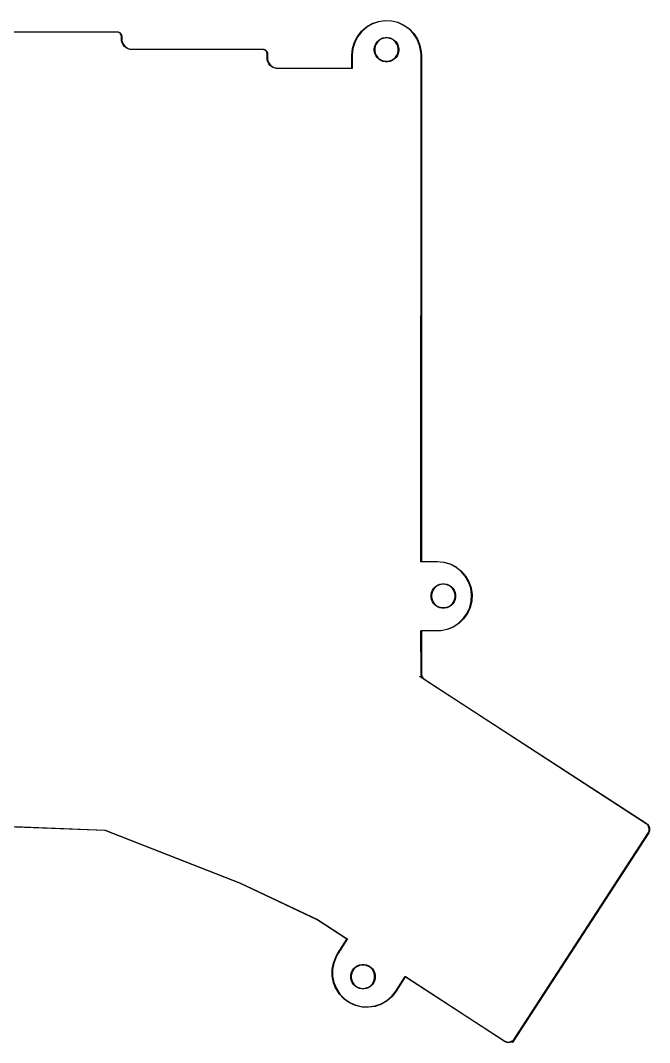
# Model space of a CAD drawing. Extents: x 52 to 216, y -188 to -55.
# Drawn here: x 133.8 to 216.1, y -188.1 to -54.5 of the extents above; entities that cross this region are included whole.
import ezdxf

# ---------------------------------------------------------------- set-up
doc = ezdxf.new("R2010")
doc.units = 0
doc.layers.add('BLACK', color=7, linetype='CONTINUOUS')

msp = doc.modelspace()

# ---------------------------------------------------------------- linework, layer by layer
at = {"layer": 'BLACK', "linetype": 'CONTINUOUS'}
for p, q in [((179.843, -54.911), (180.653, -54.6297)), ((180.668, -54.6777), (179.862, -54.9575)), ((180.653, -54.6297), (180.656, -54.629)), ((180.656, -54.629), (180.657, -54.6288)), ((180.657, -54.6288), (180.658, -54.6285)), ((180.658, -54.6285), (181.507, -54.5055)), ((181.512, -54.5553), (180.668, -54.6777)), ((181.507, -54.5055), (181.509, -54.5052)), ((181.509, -54.5052), (181.51, -54.5053)), ((181.51, -54.5053), (181.512, -54.5052)), ((181.512, -54.5052), (182.368, -54.5449)), ((182.364, -54.5947), (181.512, -54.5553)), ((183.193, -54.7946), (182.364, -54.5947)), ((182.368, -54.5449), (182.371, -54.5451)), ((182.371, -54.5451), (182.372, -54.5454)), ((182.372, -54.5454), (182.373, -54.5456)), ((182.373, -54.5456), (183.207, -54.7465)), ((183.207, -54.7465), (183.207, -54.7465)), ((183.207, -54.7465), (183.207, -54.7465)), ((183.207, -54.7465), (183.209, -54.7472)), ((183.209, -54.7472), (183.21, -54.7477)), ((183.21, -54.7477), (183.211, -54.7481)), ((183.211, -54.7481), (183.992, -55.103)), ((124.649, -55.982), (146.496, -55.982)), ((146.493, -56.032), (124.651, -56.032)), ((146.601, -56.0425), (146.493, -56.032)), ((146.496, -55.982), (146.497, -55.9821)), ((146.497, -55.9821), (146.497, -55.9821)), ((146.497, -55.9821), (146.608, -55.993)), ((146.703, -56.0733), (146.601, -56.0425)), ((146.608, -55.993), (146.608, -55.993)), ((146.608, -55.993), (146.611, -55.9935)), ((146.611, -55.9935), (146.613, -55.994)), ((146.613, -55.994), (146.72, -56.0262)), ((146.797, -56.1234), (146.703, -56.0733)), ((146.72, -56.0262), (146.72, -56.0263)), ((146.72, -56.0263), (146.722, -56.0272)), ((146.722, -56.0272), (146.724, -56.028)), ((146.724, -56.028), (146.822, -56.0804)), ((146.879, -56.1908), (146.797, -56.1234)), ((146.822, -56.0804), (146.823, -56.0806)), ((146.823, -56.0806), (146.825, -56.0819)), ((146.825, -56.0819), (146.827, -56.0831)), ((146.827, -56.0831), (146.913, -56.1536)), ((177.912, -56.5853), (178.442, -55.9108)), ((178.479, -55.9436), (177.953, -56.6143)), ((178.442, -55.9108), (178.443, -55.909)), ((178.443, -55.909), (178.444, -55.9082)), ((178.444, -55.9082), (178.445, -55.9074)), ((178.445, -55.9074), (179.093, -55.3452)), ((179.124, -55.3846), (178.479, -55.9436)), ((179.093, -55.3452), (179.095, -55.3437)), ((179.095, -55.3437), (179.096, -55.3432)), ((179.096, -55.3432), (179.097, -55.3425)), ((179.097, -55.3425), (179.839, -54.913)), ((179.862, -54.9575), (179.124, -55.3846)), ((179.839, -54.913), (179.841, -54.9119)), ((179.841, -54.9119), (179.842, -54.9115)), ((179.842, -54.9115), (179.843, -54.911)), ((183.969, -55.1476), (183.193, -54.7946)), ((184.665, -55.641), (183.969, -55.1476)), ((183.992, -55.103), (183.994, -55.1042)), ((183.994, -55.1042), (183.995, -55.1048)), ((183.995, -55.1048), (183.996, -55.1054)), ((183.996, -55.1054), (184.696, -55.6016)), ((185.255, -56.2572), (184.665, -55.641)), ((184.696, -55.6016), (184.696, -55.6016)), ((184.696, -55.6016), (184.696, -55.6016)), ((184.696, -55.6016), (184.698, -55.6031)), ((184.698, -55.6031), (184.698, -55.604)), ((184.698, -55.604), (184.699, -55.6047)), ((184.699, -55.6047), (185.292, -56.2243)), ((146.947, -56.273), (146.879, -56.1908)), ((146.913, -56.1536), (146.913, -56.1536)), ((146.913, -56.1536), (146.913, -56.1536)), ((146.913, -56.1536), (146.913, -56.1538)), ((146.913, -56.1538), (146.915, -56.1554)), ((146.915, -56.1554), (146.916, -56.157)), ((146.916, -56.157), (146.988, -56.243)), ((146.998, -56.3668), (146.947, -56.273)), ((146.988, -56.243), (146.988, -56.243)), ((146.988, -56.243), (146.988, -56.243)), ((146.988, -56.243), (146.988, -56.2433)), ((146.988, -56.2433), (146.989, -56.2452)), ((146.989, -56.2452), (146.99, -56.247)), ((146.99, -56.247), (147.043, -56.3451)), ((147.03, -56.4686), (146.998, -56.3668)), ((147.041, -56.5759), (147.03, -56.4686)), ((147.041, -56.5786), (147.041, -56.5759)), ((147.041, -56.8957), (147.041, -56.5786)), ((147.041, -56.8961), (147.041, -56.8957)), ((147.041, -56.8964), (147.041, -56.8961)), ((147.041, -56.8972), (147.041, -56.8964)), ((147.041, -56.9058), (147.041, -56.8972)), ((147.041, -56.8972), (147.041, -56.8972)), ((147.041, -56.9069), (147.041, -56.9058)), ((147.041, -56.908), (147.041, -56.9069)), ((147.041, -56.9084), (147.041, -56.908)), ((147.07, -57.1795), (147.041, -56.9084)), ((147.043, -56.3451), (147.043, -56.3451)), ((147.043, -56.3451), (147.043, -56.3451)), ((147.043, -56.3451), (147.044, -56.3455)), ((147.044, -56.3455), (147.044, -56.3476)), ((147.044, -56.3476), (147.045, -56.3496)), ((147.045, -56.3496), (147.078, -56.4562)), ((147.07, -57.1817), (147.07, -57.1795)), ((147.071, -57.184), (147.07, -57.1817)), ((147.071, -57.1843), (147.071, -57.184)), ((147.151, -57.4448), (147.071, -57.1843)), ((147.078, -56.4562), (147.078, -56.4565)), ((147.078, -56.4565), (147.079, -56.4588)), ((147.079, -56.4588), (147.079, -56.461)), ((147.079, -56.461), (147.091, -56.5719)), ((147.091, -56.5719), (147.091, -56.5722)), ((147.091, -56.5722), (147.091, -56.5733)), ((147.091, -56.5733), (147.091, -56.5744)), ((147.091, -56.5744), (147.091, -56.5772)), ((147.091, -56.5772), (147.091, -56.5773)), ((147.091, -56.5773), (147.091, -56.8959)), ((147.091, -56.8959), (147.091, -56.9044)), ((147.091, -56.9044), (147.119, -57.1719)), ((147.119, -57.1719), (147.198, -57.4276)), ((147.152, -57.4468), (147.151, -57.4448)), ((147.153, -57.4489), (147.152, -57.4468)), ((147.153, -57.4492), (147.153, -57.4489)), ((147.283, -57.6891), (147.153, -57.4492)), ((147.198, -57.4276), (147.326, -57.6631)), ((177.273, -58.1792), (177.515, -57.3562)), ((177.562, -57.3725), (177.322, -58.1909)), ((177.515, -57.3562), (177.516, -57.3539)), ((177.516, -57.3518), (177.909, -56.5893)), ((177.516, -57.3528), (177.516, -57.3518)), ((177.516, -57.3539), (177.516, -57.3528)), ((177.953, -56.6143), (177.562, -57.3725)), ((177.909, -56.5893), (177.91, -56.5872)), ((177.91, -56.5872), (177.911, -56.5862)), ((177.911, -56.5862), (177.912, -56.5853)), ((180.296, -57.5608), (180.471, -57.2989)), ((180.525, -57.3433), (180.357, -57.5938)), ((180.471, -57.2989), (180.693, -57.0761)), ((180.738, -57.1302), (180.525, -57.3433)), ((180.693, -57.0761), (180.955, -56.9011)), ((180.988, -56.9628), (180.738, -57.1302)), ((180.955, -56.9011), (181.246, -56.7805)), ((181.267, -56.8475), (180.988, -56.9628)), ((181.246, -56.7805), (181.555, -56.719)), ((181.562, -56.7887), (181.267, -56.8475)), ((181.555, -56.719), (181.871, -56.719)), ((181.864, -56.7887), (181.562, -56.7887)), ((182.159, -56.8475), (181.864, -56.7887)), ((181.871, -56.719), (182.18, -56.7805)), ((182.438, -56.9628), (182.159, -56.8475)), ((182.18, -56.7805), (182.471, -56.9011)), ((182.688, -57.1302), (182.438, -56.9628)), ((182.471, -56.9011), (182.733, -57.0761)), ((182.901, -57.3433), (182.688, -57.1302)), ((182.733, -57.0761), (182.955, -57.2989)), ((183.069, -57.5938), (182.901, -57.3433)), ((182.955, -57.2989), (183.13, -57.5608)), ((185.717, -56.9737), (185.255, -56.2572)), ((185.292, -56.2243), (185.294, -56.2261)), ((185.294, -56.2261), (185.295, -56.2271)), ((185.295, -56.2271), (185.295, -56.228)), ((185.295, -56.228), (185.761, -56.9485)), ((186.036, -57.7647), (185.717, -56.9737)), ((185.761, -56.9485), (185.761, -56.9486)), ((185.761, -56.9486), (185.761, -56.9486)), ((185.761, -56.9486), (185.762, -56.9507)), ((185.762, -56.9507), (185.762, -56.9517)), ((185.762, -56.9517), (185.763, -56.9528)), ((185.763, -56.9528), (186.083, -57.7483)), ((147.284, -57.691), (147.283, -57.6891)), ((147.285, -57.6929), (147.284, -57.691)), ((147.286, -57.6931), (147.285, -57.6929)), ((147.459, -57.9032), (147.286, -57.6931)), ((147.326, -57.6631), (147.496, -57.8694)), ((147.461, -57.9048), (147.459, -57.9032)), ((147.463, -57.9064), (147.461, -57.9048)), ((147.463, -57.9066), (147.463, -57.9064)), ((147.674, -58.079), (147.463, -57.9066)), ((147.496, -57.8694), (147.704, -58.0387)), ((147.676, -58.0802), (147.674, -58.079)), ((147.678, -58.0815), (147.676, -58.0802)), ((147.678, -58.0817), (147.678, -58.0815)), ((147.919, -58.2097), (147.678, -58.0817)), ((147.704, -58.0387), (147.94, -58.1644)), ((147.921, -58.2105), (147.919, -58.2097)), ((147.923, -58.2114), (147.921, -58.2105)), ((147.923, -58.2115), (147.923, -58.2114)), ((148.184, -58.2903), (147.923, -58.2115)), ((147.94, -58.1644), (148.197, -58.2418)), ((148.187, -58.2908), (148.184, -58.2903)), ((148.189, -58.2912), (148.187, -58.2908)), ((148.189, -58.2913), (148.189, -58.2912)), ((148.461, -58.3179), (148.189, -58.2913)), ((148.197, -58.2418), (148.464, -58.268)), ((148.462, -58.318), (148.461, -58.3179)), ((148.461, -58.3179), (148.461, -58.3179)), ((165.543, -58.318), (148.462, -58.318)), ((148.464, -58.268), (165.546, -58.268)), ((165.651, -58.3285), (165.543, -58.318)), ((165.546, -58.268), (165.547, -58.2681)), ((165.547, -58.2681), (165.547, -58.2681)), ((165.547, -58.2681), (165.658, -58.279)), ((165.753, -58.3593), (165.651, -58.3285)), ((165.658, -58.279), (165.658, -58.279)), ((165.658, -58.279), (165.661, -58.2795)), ((165.661, -58.2795), (165.663, -58.28)), ((165.663, -58.28), (165.77, -58.3122)), ((165.847, -58.4094), (165.753, -58.3593)), ((165.77, -58.3122), (165.77, -58.3123)), ((165.77, -58.3123), (165.772, -58.3132)), ((165.772, -58.3132), (165.774, -58.314)), ((165.774, -58.314), (165.873, -58.3664)), ((165.929, -58.4768), (165.847, -58.4094)), ((165.873, -58.3664), (165.873, -58.3666)), ((165.873, -58.3666), (165.875, -58.3679)), ((165.875, -58.3679), (165.877, -58.3691)), ((165.877, -58.3691), (165.963, -58.4396)), ((165.997, -58.559), (165.929, -58.4768)), ((165.963, -58.4396), (165.963, -58.4396)), ((165.963, -58.4396), (165.963, -58.4396)), ((165.963, -58.4396), (165.963, -58.4398)), ((165.963, -58.4398), (165.965, -58.4414)), ((165.965, -58.4414), (165.966, -58.443)), ((165.966, -58.443), (166.038, -58.529)), ((166.048, -58.6528), (165.997, -58.559)), ((166.038, -58.529), (166.038, -58.529)), ((166.038, -58.529), (166.038, -58.529)), ((166.038, -58.529), (166.038, -58.5293)), ((166.038, -58.5293), (166.039, -58.5312)), ((166.039, -58.5312), (166.04, -58.533)), ((166.04, -58.533), (166.093, -58.6311)), ((166.08, -58.7546), (166.048, -58.6528)), ((166.091, -58.8619), (166.08, -58.7546)), ((166.093, -58.6311), (166.093, -58.6311)), ((166.093, -58.6311), (166.093, -58.6311)), ((166.093, -58.6311), (166.094, -58.6315)), ((166.094, -58.6315), (166.094, -58.6336)), ((166.094, -58.6336), (166.095, -58.6356)), ((166.095, -58.6356), (166.128, -58.7422)), ((166.128, -58.7422), (166.128, -58.7425)), ((166.128, -58.7425), (166.129, -58.7448)), ((166.129, -58.7448), (166.129, -58.747)), ((166.129, -58.747), (166.141, -58.8579)), ((177.191, -59.0376), (177.272, -58.1838)), ((177.322, -58.1909), (177.241, -59.0412)), ((177.272, -58.1838), (177.273, -58.1814)), ((177.273, -58.1803), (177.273, -58.1792)), ((177.273, -58.1814), (177.273, -58.1803)), ((180.114, -58.1609), (180.175, -57.8519)), ((180.114, -58.4759), (180.114, -58.1609)), ((180.175, -58.7849), (180.114, -58.4759)), ((180.175, -57.8519), (180.296, -57.5608)), ((180.296, -59.076), (180.175, -58.7849)), ((180.242, -57.8722), (180.183, -58.1677)), ((180.183, -58.1677), (180.183, -58.4691)), ((180.183, -58.4691), (180.242, -58.7646)), ((180.357, -57.5938), (180.242, -57.8722)), ((180.242, -58.7646), (180.357, -59.043)), ((183.184, -57.8722), (183.069, -57.5938)), ((183.069, -59.043), (183.184, -58.7646)), ((183.13, -57.5608), (183.251, -57.8519)), ((183.251, -58.7849), (183.13, -59.076)), ((183.243, -58.1677), (183.184, -57.8722)), ((183.184, -58.7646), (183.243, -58.4691)), ((183.243, -58.4691), (183.243, -58.1677)), ((183.251, -57.8519), (183.312, -58.1609)), ((183.312, -58.4759), (183.251, -58.7849)), ((183.312, -58.1609), (183.312, -58.4759)), ((186.2, -58.6024), (186.036, -57.7647)), ((186.083, -57.7483), (186.084, -57.7506)), ((186.084, -57.7506), (186.084, -57.7517)), ((186.084, -57.7517), (186.085, -57.7528)), ((186.085, -57.7528), (186.249, -58.5946)), ((186.221, -59.0406), (186.2, -58.6024)), ((186.249, -58.5946), (186.25, -58.597)), ((186.25, -58.597), (186.25, -58.5976)), ((186.25, -58.5976), (186.25, -58.5982)), ((186.25, -58.5982), (186.271, -59.0382)), ((166.091, -58.8646), (166.091, -58.8619)), ((166.091, -59.3722), (166.091, -58.8646)), ((166.091, -59.3726), (166.091, -59.3722)), ((166.091, -59.3729), (166.091, -59.3726)), ((166.091, -59.3737), (166.091, -59.3729)), ((166.091, -59.3823), (166.091, -59.3737)), ((166.091, -59.3737), (166.091, -59.3737)), ((166.091, -59.3834), (166.091, -59.3823)), ((166.091, -59.3845), (166.091, -59.3834)), ((166.091, -59.3849), (166.091, -59.3845)), ((166.12, -59.656), (166.091, -59.3849)), ((166.12, -59.6582), (166.12, -59.656)), ((166.121, -59.6605), (166.12, -59.6582)), ((166.121, -59.6608), (166.121, -59.6605)), ((166.201, -59.9213), (166.121, -59.6608)), ((166.141, -58.8579), (166.141, -58.8582)), ((166.141, -58.8582), (166.141, -58.8593)), ((166.141, -58.8593), (166.141, -58.8604)), ((166.141, -58.8604), (166.141, -58.8632)), ((166.141, -58.8632), (166.141, -58.8633)), ((166.141, -58.8633), (166.141, -59.3724)), ((166.141, -59.3724), (166.141, -59.3809)), ((166.141, -59.3809), (166.169, -59.6484)), ((166.169, -59.6484), (166.248, -59.9041)), ((166.202, -59.9233), (166.201, -59.9213)), ((166.203, -59.9254), (166.202, -59.9233)), ((166.203, -59.9258), (166.203, -59.9254)), ((166.333, -60.1656), (166.203, -59.9258)), ((166.248, -59.9041), (166.376, -60.1396)), ((166.376, -60.1396), (166.546, -60.3459)), ((177.191, -59.0388), (177.191, -59.0376)), ((177.191, -59.0376), (177.191, -59.0376)), ((177.191, -60.7445), (177.191, -59.0388)), ((177.241, -59.0412), (177.241, -60.7683)), ((180.471, -59.3379), (180.296, -59.076)), ((180.357, -59.043), (180.525, -59.2935)), ((180.693, -59.5607), (180.471, -59.3379)), ((180.525, -59.2935), (180.738, -59.5066)), ((180.955, -59.7357), (180.693, -59.5607)), ((180.738, -59.5066), (180.988, -59.674)), ((181.246, -59.8563), (180.955, -59.7357)), ((180.988, -59.674), (181.267, -59.7893)), ((181.555, -59.9178), (181.246, -59.8563)), ((181.267, -59.7893), (181.562, -59.8481)), ((181.871, -59.9178), (181.555, -59.9178)), ((181.562, -59.8481), (181.864, -59.8481)), ((181.864, -59.8481), (182.159, -59.7893)), ((182.18, -59.8563), (181.871, -59.9178)), ((182.159, -59.7893), (182.438, -59.674)), ((182.471, -59.7357), (182.18, -59.8563)), ((182.438, -59.674), (182.688, -59.5066)), ((182.733, -59.5607), (182.471, -59.7357)), ((182.688, -59.5066), (182.901, -59.2935)), ((182.955, -59.3379), (182.733, -59.5607)), ((182.901, -59.2935), (183.069, -59.043)), ((183.13, -59.076), (182.955, -59.3379)), ((186.221, -60.7683), (186.221, -59.0406)), ((186.271, -59.0382), (186.271, -59.0388)), ((186.271, -59.0388), (186.271, -60.7683)), ((166.334, -60.1675), (166.333, -60.1656)), ((166.335, -60.1694), (166.334, -60.1675)), ((166.336, -60.1696), (166.335, -60.1694)), ((166.509, -60.3797), (166.336, -60.1696)), ((166.511, -60.3813), (166.509, -60.3797)), ((166.513, -60.3829), (166.511, -60.3813)), ((166.513, -60.3831), (166.513, -60.3829)), ((166.724, -60.5555), (166.513, -60.3831)), ((166.546, -60.3459), (166.754, -60.5152)), ((166.726, -60.5567), (166.724, -60.5555)), ((166.728, -60.558), (166.726, -60.5567)), ((166.728, -60.5582), (166.728, -60.558)), ((166.969, -60.6862), (166.728, -60.5582)), ((166.754, -60.5152), (166.99, -60.6409)), ((166.971, -60.687), (166.969, -60.6862)), ((166.973, -60.6879), (166.971, -60.687)), ((166.973, -60.688), (166.973, -60.6879)), ((167.234, -60.7668), (166.973, -60.688)), ((166.99, -60.6409), (167.247, -60.7183)), ((167.237, -60.7673), (167.234, -60.7668)), ((167.239, -60.7677), (167.237, -60.7673)), ((167.239, -60.7678), (167.239, -60.7677)), ((167.511, -60.7944), (167.239, -60.7678)), ((167.247, -60.7183), (167.514, -60.7445)), ((167.512, -60.7945), (167.511, -60.7944)), ((167.511, -60.7944), (167.511, -60.7944)), ((177.215, -60.7945), (167.512, -60.7945)), ((167.514, -60.7445), (177.191, -60.7445)), ((177.216, -60.7946), (177.215, -60.7945)), ((177.221, -60.7941), (177.216, -60.7946)), ((177.225, -60.7927), (177.221, -60.7941)), ((177.23, -60.7904), (177.225, -60.7927)), ((177.234, -60.7873), (177.23, -60.7904)), ((177.237, -60.7835), (177.234, -60.7873)), ((177.239, -60.7791), (177.237, -60.7835)), ((177.24, -60.7744), (177.239, -60.7791)), ((177.241, -60.7707), (177.24, -60.7744)), ((177.241, -60.7683), (177.241, -60.7695)), ((177.241, -60.7695), (177.241, -60.7707)), ((186.22, -125.272), (186.221, -60.7683)), ((186.271, -60.7683), (186.27, -125.248)), ((186.22, -125.273), (186.22, -125.272)), ((186.221, -125.278), (186.22, -125.273)), ((186.222, -125.282), (186.221, -125.278)), ((186.225, -125.287), (186.222, -125.282)), ((186.228, -125.291), (186.225, -125.287)), ((186.232, -125.294), (186.228, -125.291)), ((186.236, -125.296), (186.232, -125.294)), ((186.241, -125.297), (186.236, -125.296)), ((186.244, -125.298), (186.241, -125.297)), ((186.245, -125.298), (186.244, -125.298)), ((186.244, -125.298), (186.244, -125.298)), ((186.247, -125.298), (186.245, -125.298)), ((188.355, -125.298), (186.247, -125.298)), ((186.27, -125.248), (188.357, -125.248)), ((189.205, -125.379), (188.355, -125.298)), ((188.357, -125.248), (188.358, -125.248)), ((188.358, -125.248), (188.358, -125.248)), ((188.358, -125.248), (189.212, -125.329)), ((190.023, -125.619), (189.205, -125.379)), ((189.212, -125.329), (189.212, -125.329)), ((189.212, -125.329), (189.212, -125.329)), ((189.212, -125.329), (189.215, -125.33)), ((189.215, -125.33), (189.216, -125.33)), ((189.216, -125.33), (189.217, -125.33)), ((189.217, -125.33), (190.04, -125.572)), ((190.782, -126.01), (190.023, -125.619)), ((190.04, -125.572), (190.042, -125.573)), ((190.042, -125.573), (190.043, -125.573)), ((190.043, -125.573), (190.044, -125.573)), ((190.044, -125.573), (190.807, -125.966)), ((191.452, -126.536), (190.782, -126.01)), ((190.807, -125.966), (190.809, -125.967)), ((190.809, -125.967), (190.81, -125.968)), ((190.81, -125.968), (190.811, -125.969)), ((190.811, -125.969), (191.485, -126.499)), ((192.011, -127.181), (191.452, -126.536)), ((191.485, -126.499), (191.487, -126.5)), ((191.487, -126.5), (191.488, -126.501)), ((191.488, -126.501), (191.489, -126.502)), ((191.489, -126.502), (192.051, -127.15)), ((188.385, -128.339), (188.676, -128.218)), ((188.696, -128.285), (188.418, -128.4)), ((188.676, -128.218), (188.985, -128.157)), ((188.992, -128.226), (188.696, -128.285)), ((188.985, -128.157), (189.3, -128.157)), ((189.293, -128.226), (188.992, -128.226)), ((189.589, -128.285), (189.293, -128.226)), ((189.3, -128.157), (189.609, -128.218)), ((189.867, -128.4), (189.589, -128.285)), ((189.609, -128.218), (189.9, -128.339)), ((192.439, -127.919), (192.011, -127.181)), ((192.051, -127.15), (192.052, -127.152)), ((192.052, -127.152), (192.053, -127.153)), ((192.053, -127.153), (192.054, -127.154)), ((192.054, -127.154), (192.483, -127.896)), ((192.718, -128.725), (192.439, -127.919)), ((192.483, -127.896), (192.484, -127.898)), ((192.484, -127.898), (192.485, -127.899)), ((192.485, -127.899), (192.485, -127.9)), ((192.485, -127.9), (192.766, -128.71)), ((187.543, -129.598), (187.605, -129.289)), ((187.543, -129.913), (187.543, -129.598)), ((187.605, -129.289), (187.725, -128.998)), ((187.672, -129.31), (187.613, -129.605)), ((187.613, -129.605), (187.613, -129.907)), ((187.787, -129.031), (187.672, -129.31)), ((187.725, -128.998), (187.9, -128.736)), ((187.954, -128.781), (187.787, -129.031)), ((187.9, -128.736), (188.123, -128.514)), ((188.167, -128.568), (187.954, -128.781)), ((188.123, -128.514), (188.385, -128.339)), ((188.418, -128.4), (188.167, -128.568)), ((190.118, -128.568), (189.867, -128.4)), ((189.9, -128.339), (190.162, -128.514)), ((190.331, -128.781), (190.118, -128.568)), ((190.162, -128.514), (190.385, -128.736)), ((190.498, -129.031), (190.331, -128.781)), ((190.385, -128.736), (190.56, -128.998)), ((190.613, -129.31), (190.498, -129.031)), ((190.56, -128.998), (190.68, -129.289)), ((190.672, -129.605), (190.613, -129.31)), ((190.672, -129.907), (190.672, -129.605)), ((190.68, -129.289), (190.742, -129.598)), ((190.742, -129.598), (190.742, -129.913)), ((192.841, -129.569), (192.718, -128.725)), ((192.766, -128.71), (192.767, -128.713)), ((192.767, -128.713), (192.767, -128.714)), ((192.767, -128.714), (192.767, -128.715)), ((192.767, -128.715), (192.891, -129.564)), ((192.801, -130.421), (192.841, -129.569)), ((192.891, -129.569), (192.851, -130.425)), ((192.891, -129.564), (192.891, -129.566)), ((192.891, -129.566), (192.891, -129.567)), ((192.891, -129.567), (192.891, -129.569)), ((187.605, -130.222), (187.543, -129.913)), ((187.725, -130.513), (187.605, -130.222)), ((187.613, -129.907), (187.672, -130.202)), ((187.672, -130.202), (187.787, -130.48)), ((187.9, -130.775), (187.725, -130.513)), ((187.787, -130.48), (187.954, -130.731)), ((188.123, -130.998), (187.9, -130.775)), ((187.954, -130.731), (188.167, -130.944)), ((188.167, -130.944), (188.418, -131.112)), ((189.867, -131.112), (190.118, -130.944)), ((190.118, -130.944), (190.331, -130.731)), ((190.385, -130.775), (190.162, -130.998)), ((190.331, -130.731), (190.498, -130.48)), ((190.56, -130.513), (190.385, -130.775)), ((190.498, -130.48), (190.613, -130.202)), ((190.68, -130.222), (190.56, -130.513)), ((190.613, -130.202), (190.672, -129.907)), ((190.742, -129.913), (190.68, -130.222)), ((192.601, -131.25), (192.801, -130.421)), ((192.85, -130.43), (192.649, -131.264)), ((192.851, -130.429), (192.85, -130.43)), ((192.851, -130.425), (192.851, -130.428)), ((192.851, -130.428), (192.851, -130.429)), ((188.385, -131.173), (188.123, -130.998)), ((188.676, -131.294), (188.385, -131.173)), ((188.418, -131.112), (188.696, -131.227)), ((188.985, -131.355), (188.676, -131.294)), ((188.696, -131.227), (188.992, -131.286)), ((189.3, -131.355), (188.985, -131.355)), ((188.992, -131.286), (189.293, -131.286)), ((189.293, -131.286), (189.589, -131.227)), ((189.609, -131.294), (189.3, -131.355)), ((189.589, -131.227), (189.867, -131.112)), ((189.9, -131.173), (189.609, -131.294)), ((190.162, -130.998), (189.9, -131.173)), ((191.755, -132.722), (192.248, -132.026)), ((192.291, -132.053), (191.794, -132.753)), ((192.248, -132.026), (192.601, -131.25)), ((192.292, -132.051), (192.291, -132.052)), ((192.291, -132.052), (192.291, -132.053)), ((192.293, -132.049), (192.292, -132.051)), ((192.648, -131.268), (192.293, -132.049)), ((192.293, -132.049), (192.293, -132.049)), ((192.293, -132.049), (192.293, -132.049)), ((192.649, -131.266), (192.648, -131.267)), ((192.648, -131.267), (192.648, -131.268)), ((192.649, -131.264), (192.649, -131.266)), ((190.422, -133.774), (191.139, -133.312)), ((191.168, -133.352), (190.447, -133.818)), ((191.139, -133.312), (191.755, -132.722)), ((191.169, -133.352), (191.168, -133.352)), ((191.17, -133.351), (191.169, -133.352)), ((191.172, -133.349), (191.17, -133.351)), ((191.791, -132.756), (191.172, -133.349)), ((191.792, -132.755), (191.791, -132.756)), ((191.793, -132.755), (191.792, -132.755)), ((191.794, -132.753), (191.793, -132.755)), ((186.22, -134.301), (186.221, -134.298)), ((186.22, -134.302), (186.22, -134.301)), ((186.22, -134.304), (186.22, -134.302)), ((186.221, -139.879), (186.22, -134.304)), ((186.221, -134.298), (186.222, -134.293)), ((186.222, -134.293), (186.225, -134.289)), ((186.225, -134.289), (186.226, -134.286)), ((186.225, -134.289), (186.225, -134.289)), ((186.225, -134.289), (186.225, -134.289)), ((186.226, -134.286), (186.228, -134.285)), ((186.228, -134.285), (186.232, -134.282)), ((186.232, -134.282), (186.236, -134.279)), ((186.236, -134.279), (186.236, -134.279)), ((186.236, -134.279), (186.236, -134.279)), ((186.236, -134.279), (186.237, -134.279)), ((186.237, -134.279), (186.241, -134.278)), ((186.241, -134.278), (186.245, -134.277)), ((186.241, -134.278), (186.241, -134.278)), ((186.241, -134.278), (186.241, -134.278)), ((186.241, -134.278), (186.241, -134.278)), ((186.245, -134.277), (186.247, -134.278)), ((186.247, -134.278), (188.355, -134.278)), ((188.357, -134.328), (186.27, -134.328)), ((186.27, -134.328), (186.27, -139.877)), ((188.355, -134.278), (188.794, -134.257)), ((188.358, -134.328), (188.357, -134.328)), ((188.798, -134.307), (188.358, -134.328)), ((188.794, -134.257), (189.631, -134.093)), ((188.799, -134.307), (188.798, -134.307)), ((188.798, -134.307), (188.798, -134.307)), ((188.801, -134.306), (188.799, -134.307)), ((189.643, -134.142), (188.801, -134.306)), ((189.631, -134.093), (190.422, -133.774)), ((189.644, -134.141), (189.643, -134.142)), ((189.645, -134.141), (189.644, -134.141)), ((189.648, -134.14), (189.645, -134.141)), ((190.443, -133.82), (189.648, -134.14)), ((190.444, -133.819), (190.443, -133.82)), ((190.445, -133.819), (190.444, -133.819)), ((190.447, -133.818), (190.445, -133.819)), ((186.086, -140.31), (186.087, -140.305)), ((186.087, -140.315), (186.086, -140.31)), ((186.087, -140.305), (186.088, -140.3)), ((186.088, -140.32), (186.087, -140.315)), ((186.088, -140.3), (186.09, -140.296)), ((186.091, -140.324), (186.088, -140.32)), ((186.09, -140.296), (186.093, -140.292)), ((186.094, -140.328), (186.091, -140.324)), ((186.093, -140.292), (186.097, -140.289)), ((186.097, -140.289), (186.102, -140.287)), ((186.102, -140.287), (186.106, -140.285)), ((186.106, -140.285), (186.111, -140.284)), ((186.111, -140.284), (186.116, -140.285)), ((186.116, -140.285), (186.121, -140.286)), ((186.121, -140.286), (186.124, -140.288)), ((186.124, -140.288), (186.439, -140.492)), ((186.225, -139.973), (186.221, -139.879)), ((186.221, -139.879), (186.221, -139.879)), ((186.225, -139.975), (186.225, -139.973)), ((186.226, -139.976), (186.225, -139.975)), ((186.226, -139.977), (186.226, -139.976)), ((186.262, -140.159), (186.226, -139.977)), ((186.263, -140.161), (186.262, -140.159)), ((186.263, -140.163), (186.263, -140.161)), ((186.264, -140.164), (186.263, -140.163)), ((186.335, -140.336), (186.264, -140.164)), ((186.27, -139.877), (186.275, -139.969)), ((186.275, -139.969), (186.311, -140.147)), ((186.311, -140.147), (186.38, -140.314)), ((186.38, -140.314), (186.48, -140.465)), ((186.097, -140.33), (186.094, -140.328)), ((215.659, -159.534), (186.097, -140.33)), ((186.336, -140.338), (186.335, -140.336)), ((186.337, -140.34), (186.336, -140.338)), ((186.439, -140.492), (186.337, -140.34)), ((186.337, -140.34), (186.337, -140.34)), ((186.48, -140.465), (186.608, -140.593)), ((186.608, -140.593), (186.76, -140.695)), ((186.76, -140.695), (186.761, -140.695)), ((186.761, -140.695), (186.764, -140.699)), ((186.764, -140.699), (186.767, -140.702)), ((186.767, -140.702), (186.77, -140.707)), ((186.77, -140.707), (186.77, -140.708)), ((186.77, -140.708), (215.673, -159.483)), ((144.902, -160.426), (126.873, -159.727)), ((126.875, -159.678), (144.906, -160.376)), ((215.662, -159.535), (215.659, -159.534)), ((215.667, -159.537), (215.662, -159.535)), ((215.793, -159.64), (215.667, -159.537)), ((215.673, -159.483), (215.674, -159.483)), ((215.674, -159.483), (215.679, -159.484)), ((215.679, -159.484), (215.683, -159.486)), ((215.683, -159.486), (215.687, -159.489)), ((215.687, -159.489), (215.826, -159.603)), ((215.904, -159.775), (215.793, -159.64)), ((215.826, -159.603), (215.827, -159.603)), ((215.827, -159.603), (215.828, -159.604)), ((215.828, -159.604), (215.83, -159.606)), ((215.83, -159.606), (215.944, -159.745)), ((215.987, -159.928), (215.904, -159.775)), ((215.944, -159.745), (215.944, -159.745)), ((215.944, -159.745), (215.945, -159.747)), ((215.945, -159.747), (215.947, -159.749)), ((215.947, -159.749), (216.032, -159.907)), ((216.038, -160.095), (215.987, -159.928)), ((216.032, -159.907), (216.032, -159.907)), ((216.032, -159.907), (216.033, -159.909)), ((216.033, -159.909), (216.034, -159.911)), ((216.034, -159.911), (216.087, -160.083)), ((216.056, -160.269), (216.038, -160.095)), ((216.04, -160.443), (216.056, -160.269)), ((216.087, -160.083), (216.087, -160.083)), ((216.087, -160.083), (216.087, -160.086)), ((216.087, -160.086), (216.088, -160.088)), ((216.088, -160.088), (216.106, -160.266)), ((216.106, -160.271), (216.09, -160.45)), ((216.106, -160.266), (216.106, -160.267)), ((216.106, -160.267), (216.106, -160.269)), ((216.106, -160.269), (216.106, -160.271)), ((162.614, -167.345), (144.902, -160.426)), ((144.906, -160.376), (144.906, -160.376)), ((144.906, -160.376), (144.908, -160.376)), ((144.908, -160.376), (144.909, -160.376)), ((144.909, -160.376), (144.91, -160.376)), ((144.91, -160.376), (144.911, -160.376)), ((144.911, -160.376), (144.912, -160.376)), ((144.912, -160.376), (144.913, -160.377)), ((144.913, -160.377), (144.914, -160.377)), ((144.914, -160.377), (144.915, -160.377)), ((144.915, -160.377), (144.916, -160.378)), ((144.916, -160.378), (144.918, -160.378)), ((144.918, -160.378), (144.918, -160.378)), ((144.918, -160.378), (162.632, -167.299)), ((215.995, -160.718), (198.169, -188.138)), ((198.406, -187.684), (215.952, -160.694)), ((215.952, -160.694), (215.99, -160.611)), ((215.99, -160.611), (216.04, -160.443)), ((215.997, -160.715), (215.995, -160.718)), ((216.036, -160.631), (215.997, -160.715)), ((215.997, -160.715), (215.997, -160.715)), ((216.037, -160.629), (216.036, -160.631)), ((216.038, -160.628), (216.037, -160.629)), ((216.089, -160.455), (216.038, -160.627)), ((216.038, -160.627), (216.038, -160.628)), ((216.09, -160.451), (216.089, -160.453)), ((216.089, -160.453), (216.089, -160.455)), ((216.09, -160.45), (216.09, -160.451)), ((172.657, -172.094), (162.614, -167.345)), ((162.632, -167.299), (162.633, -167.299)), ((162.633, -167.299), (162.633, -167.3)), ((162.633, -167.3), (162.634, -167.3)), ((162.634, -167.3), (162.635, -167.3)), ((162.635, -167.3), (172.678, -172.049)), ((176.534, -174.62), (172.657, -172.094)), ((172.678, -172.049), (172.679, -172.049)), ((172.679, -172.049), (172.68, -172.05)), ((172.68, -172.05), (172.681, -172.05)), ((172.681, -172.05), (172.681, -172.05)), ((172.681, -172.05), (172.682, -172.051)), ((172.682, -172.051), (172.682, -172.051)), ((172.682, -172.051), (172.684, -172.052)), ((172.684, -172.052), (172.685, -172.052)), ((172.685, -172.052), (176.581, -174.591)), ((175.314, -176.543), (176.534, -174.62)), ((176.588, -174.627), (175.358, -176.568)), ((176.581, -174.591), (176.582, -174.591)), ((176.582, -174.591), (176.583, -174.592)), ((176.583, -174.592), (176.583, -174.592)), ((176.583, -174.592), (176.584, -174.593)), ((176.584, -174.593), (176.585, -174.594)), ((176.585, -174.594), (176.586, -174.594)), ((176.586, -174.594), (176.586, -174.594)), ((176.586, -174.594), (176.587, -174.596)), ((176.587, -174.596), (176.589, -174.598)), ((176.589, -174.626), (176.588, -174.627)), ((176.589, -174.598), (176.589, -174.598)), ((176.589, -174.598), (176.589, -174.598)), ((176.589, -174.598), (176.59, -174.6)), ((176.59, -174.625), (176.589, -174.626)), ((176.59, -174.6), (176.591, -174.602)), ((176.591, -174.622), (176.59, -174.624)), ((176.59, -174.624), (176.59, -174.625)), ((176.59, -174.625), (176.59, -174.625)), ((176.591, -174.602), (176.591, -174.602)), ((176.591, -174.602), (176.591, -174.602)), ((176.591, -174.602), (176.592, -174.605)), ((176.592, -174.621), (176.591, -174.621)), ((176.591, -174.621), (176.591, -174.622)), ((176.592, -174.605), (176.593, -174.607)), ((176.593, -174.617), (176.592, -174.619)), ((176.592, -174.619), (176.592, -174.621)), ((176.593, -174.607), (176.593, -174.607)), ((176.593, -174.607), (176.593, -174.607)), ((176.593, -174.607), (176.593, -174.609)), ((176.593, -174.609), (176.593, -174.612)), ((176.593, -174.612), (176.593, -174.612)), ((176.593, -174.612), (176.593, -174.612)), ((176.593, -174.612), (176.593, -174.614)), ((176.593, -174.614), (176.593, -174.617)), ((176.593, -174.617), (176.593, -174.617)), ((176.593, -174.617), (176.593, -174.617)), ((174.761, -177.762), (175.074, -176.963)), ((175.12, -176.983), (174.809, -177.778)), ((175.074, -176.963), (175.075, -176.961)), ((175.075, -176.96), (175.314, -176.544)), ((175.075, -176.961), (175.075, -176.96)), ((175.075, -176.96), (175.075, -176.96)), ((175.358, -176.568), (175.12, -176.983)), ((175.314, -176.544), (175.314, -176.543)), ((174.604, -178.61), (174.76, -177.766)), ((174.604, -178.611), (174.604, -178.61)), ((174.604, -178.612), (174.604, -178.611)), ((174.604, -178.614), (174.604, -178.612)), ((174.61, -179.472), (174.604, -178.614)), ((174.809, -177.778), (174.654, -178.616)), ((174.654, -178.616), (174.66, -179.469)), ((174.76, -177.766), (174.761, -177.764)), ((174.761, -177.763), (174.761, -177.762)), ((174.761, -177.764), (174.761, -177.763)), ((177.026, -179.382), (177.088, -179.073)), ((177.088, -179.073), (177.208, -178.782)), ((177.27, -178.815), (177.155, -179.094)), ((177.208, -178.782), (177.383, -178.52)), ((177.437, -178.565), (177.27, -178.815)), ((177.383, -178.52), (177.606, -178.298)), ((177.65, -178.352), (177.437, -178.565)), ((177.606, -178.298), (177.868, -178.123)), ((177.901, -178.184), (177.65, -178.352)), ((177.868, -178.123), (178.159, -178.002)), ((178.179, -178.069), (177.901, -178.184)), ((178.159, -178.002), (178.468, -177.941)), ((178.475, -178.01), (178.179, -178.069)), ((178.468, -177.941), (178.783, -177.941)), ((178.776, -178.01), (178.475, -178.01)), ((179.072, -178.069), (178.776, -178.01)), ((178.783, -177.941), (179.092, -178.002)), ((179.35, -178.184), (179.072, -178.069)), ((179.092, -178.002), (179.383, -178.123)), ((179.601, -178.352), (179.35, -178.184)), ((179.383, -178.123), (179.645, -178.298)), ((179.814, -178.565), (179.601, -178.352)), ((179.645, -178.298), (179.868, -178.52)), ((179.981, -178.815), (179.814, -178.565)), ((179.868, -178.52), (180.043, -178.782)), ((180.096, -179.094), (179.981, -178.815)), ((180.043, -178.782), (180.163, -179.073)), ((180.163, -179.073), (180.225, -179.382)), ((174.61, -179.473), (174.61, -179.472)), ((174.61, -179.474), (174.61, -179.473)), ((174.611, -179.477), (174.61, -179.474)), ((174.779, -180.318), (174.611, -179.477)), ((174.66, -179.469), (174.828, -180.306)), ((174.78, -180.319), (174.779, -180.318)), ((174.78, -180.32), (174.78, -180.319)), ((174.781, -180.322), (174.78, -180.32)), ((175.105, -181.116), (174.781, -180.322)), ((174.828, -180.306), (175.151, -181.095)), ((177.026, -179.697), (177.026, -179.382)), ((177.088, -180.006), (177.026, -179.697)), ((177.208, -180.297), (177.088, -180.006)), ((177.155, -179.094), (177.096, -179.389)), ((177.096, -179.389), (177.096, -179.691)), ((177.096, -179.691), (177.155, -179.986)), ((177.155, -179.986), (177.27, -180.264)), ((177.383, -180.559), (177.208, -180.297)), ((177.27, -180.264), (177.437, -180.515)), ((179.814, -180.515), (179.981, -180.264)), ((180.043, -180.297), (179.868, -180.559)), ((179.981, -180.264), (180.096, -179.986)), ((180.163, -180.006), (180.043, -180.297)), ((180.155, -179.389), (180.096, -179.094)), ((180.096, -179.986), (180.155, -179.691)), ((180.155, -179.691), (180.155, -179.389)), ((180.225, -179.697), (180.163, -180.006)), ((180.225, -179.382), (180.225, -179.697)), ((182.918, -181.415), (184.141, -179.527)), ((184.17, -179.574), (182.959, -181.444)), ((184.141, -179.527), (184.142, -179.526)), ((184.142, -179.526), (184.143, -179.525)), ((184.143, -179.525), (184.145, -179.522)), ((184.145, -179.522), (184.146, -179.521)), ((184.145, -179.522), (184.145, -179.522)), ((184.145, -179.522), (184.145, -179.522)), ((184.146, -179.521), (184.148, -179.519)), ((184.148, -179.519), (184.15, -179.518)), ((184.148, -179.519), (184.148, -179.519)), ((184.148, -179.519), (184.148, -179.519)), ((184.15, -179.518), (184.153, -179.517)), ((184.153, -179.517), (184.154, -179.516)), ((184.153, -179.517), (184.153, -179.517)), ((184.153, -179.517), (184.153, -179.517)), ((184.154, -179.516), (184.157, -179.515)), ((184.157, -179.515), (184.157, -179.515)), ((184.157, -179.515), (184.157, -179.515)), ((184.157, -179.515), (184.159, -179.515)), ((184.159, -179.515), (184.162, -179.515)), ((184.162, -179.515), (184.162, -179.515)), ((184.162, -179.515), (184.162, -179.515)), ((184.162, -179.515), (184.165, -179.515)), ((184.165, -179.515), (184.167, -179.515)), ((184.167, -179.515), (184.167, -179.515)), ((184.167, -179.515), (184.167, -179.515)), ((184.167, -179.515), (184.17, -179.516)), ((184.17, -179.516), (184.172, -179.517)), ((197.193, -188.032), (184.17, -179.574)), ((184.172, -179.517), (184.172, -179.517)), ((184.172, -179.517), (184.172, -179.517)), ((184.172, -179.517), (184.174, -179.518)), ((184.174, -179.518), (184.176, -179.519)), ((184.176, -179.519), (184.177, -179.52)), ((184.177, -179.52), (197.218, -187.989)), ((175.106, -181.117), (175.105, -181.116)), ((175.106, -181.118), (175.106, -181.117)), ((175.108, -181.12), (175.106, -181.118)), ((175.576, -181.839), (175.108, -181.12)), ((175.151, -181.095), (175.617, -181.809)), ((177.606, -180.782), (177.383, -180.559)), ((177.437, -180.515), (177.65, -180.728)), ((177.868, -180.957), (177.606, -180.782)), ((177.65, -180.728), (177.901, -180.896)), ((178.159, -181.078), (177.868, -180.957)), ((177.901, -180.896), (178.179, -181.011)), ((178.468, -181.139), (178.159, -181.078)), ((178.179, -181.011), (178.475, -181.07)), ((178.783, -181.139), (178.468, -181.139)), ((178.475, -181.07), (178.776, -181.07)), ((178.776, -181.07), (179.072, -181.011)), ((179.092, -181.078), (178.783, -181.139)), ((179.072, -181.011), (179.35, -180.896)), ((179.383, -180.957), (179.092, -181.078)), ((179.35, -180.896), (179.601, -180.728)), ((179.645, -180.782), (179.383, -180.957)), ((179.601, -180.728), (179.814, -180.515)), ((179.868, -180.559), (179.645, -180.782)), ((182.394, -182.089), (182.918, -181.415)), ((182.958, -181.444), (182.432, -182.122)), ((182.959, -181.444), (182.958, -181.444)), ((182.958, -181.444), (182.958, -181.444)), ((175.577, -181.84), (175.576, -181.839)), ((175.578, -181.841), (175.577, -181.84)), ((175.579, -181.842), (175.578, -181.841)), ((176.176, -182.459), (175.579, -181.842)), ((175.579, -181.842), (175.579, -181.842)), ((175.579, -181.842), (175.579, -181.842)), ((175.617, -181.809), (176.21, -182.422)), ((176.176, -182.46), (176.176, -182.459)), ((176.177, -182.461), (176.176, -182.46)), ((176.179, -182.462), (176.177, -182.461)), ((176.881, -182.955), (176.179, -182.462)), ((176.21, -182.422), (176.908, -182.912)), ((176.882, -182.955), (176.881, -182.955)), ((176.883, -182.956), (176.882, -182.955)), ((176.885, -182.957), (176.883, -182.956)), ((177.668, -183.308), (176.885, -182.957)), ((176.908, -182.912), (177.686, -183.262)), ((180.212, -183.366), (181.016, -183.082)), ((181.016, -183.082), (181.753, -182.651)), ((181.78, -182.693), (181.04, -183.126)), ((181.753, -182.651), (182.394, -182.089)), ((181.781, -182.693), (181.78, -182.693)), ((181.782, -182.692), (181.781, -182.693)), ((181.784, -182.69), (181.782, -182.692)), ((182.429, -182.125), (181.784, -182.69)), ((182.43, -182.123), (182.429, -182.124)), ((182.429, -182.124), (182.429, -182.125)), ((182.432, -182.122), (182.43, -182.123)), ((177.669, -183.309), (177.668, -183.308)), ((177.67, -183.309), (177.669, -183.309)), ((177.672, -183.31), (177.67, -183.309)), ((178.507, -183.507), (177.672, -183.31)), ((177.686, -183.262), (178.516, -183.457)), ((178.508, -183.507), (178.507, -183.507)), ((178.509, -183.507), (178.508, -183.507)), ((178.512, -183.507), (178.509, -183.507)), ((179.369, -183.543), (178.512, -183.507)), ((178.512, -183.507), (178.512, -183.507)), ((178.516, -183.457), (179.369, -183.492)), ((179.369, -183.492), (180.212, -183.366)), ((179.37, -183.542), (179.369, -183.543)), ((179.371, -183.543), (179.37, -183.542)), ((179.374, -183.542), (179.371, -183.543)), ((180.222, -183.415), (179.374, -183.542)), ((180.223, -183.415), (180.222, -183.415)), ((180.224, -183.414), (180.223, -183.415)), ((180.226, -183.414), (180.224, -183.414)), ((181.035, -183.128), (180.226, -183.414)), ((181.036, -183.128), (181.035, -183.128)), ((181.037, -183.128), (181.036, -183.128)), ((181.04, -183.126), (181.037, -183.128)), ((197.196, -188.034), (197.193, -188.032)), ((197.197, -188.034), (197.196, -188.034)), ((197.281, -188.073), (197.197, -188.034)), ((197.218, -187.989), (197.3, -188.027)), ((197.282, -188.074), (197.281, -188.073)), ((197.284, -188.075), (197.282, -188.074)), ((197.456, -188.126), (197.284, -188.075)), ((197.284, -188.075), (197.284, -188.075)), ((197.3, -188.027), (197.468, -188.077)), ((197.459, -188.126), (197.456, -188.126)), ((197.461, -188.127), (197.459, -188.126)), ((197.64, -188.143), (197.461, -188.127)), ((197.461, -188.127), (197.461, -188.127)), ((197.468, -188.077), (197.642, -188.093)), ((197.642, -188.143), (197.64, -188.143)), ((197.642, -188.093), (197.816, -188.075)), ((197.645, -188.143), (197.642, -188.143)), ((197.824, -188.125), (197.645, -188.143)), ((197.645, -188.143), (197.645, -188.143)), ((197.816, -188.075), (197.983, -188.024)), ((197.826, -188.124), (197.824, -188.125)), ((197.828, -188.124), (197.826, -188.124)), ((198, -188.071), (197.828, -188.124)), ((197.828, -188.124), (197.828, -188.124)), ((197.828, -188.124), (197.828, -188.124)), ((197.983, -188.024), (198.137, -187.941)), ((198.002, -188.07), (198, -188.071)), ((198.004, -188.069), (198.002, -188.07)), ((198.005, -188.069), (198.004, -188.069)), ((198.163, -187.984), (198.005, -188.069)), ((198.124, -188.124), (198.125, -188.119)), ((198.125, -188.129), (198.124, -188.124)), ((198.125, -188.119), (198.126, -188.115)), ((198.126, -188.134), (198.125, -188.129)), ((198.126, -188.115), (198.128, -188.111)), ((198.128, -188.138), (198.126, -188.134)), ((198.128, -188.111), (198.265, -187.9)), ((198.132, -188.142), (198.128, -188.138)), ((198.136, -188.145), (198.132, -188.142)), ((198.14, -188.147), (198.136, -188.145)), ((198.137, -187.941), (198.272, -187.83)), ((198.145, -188.149), (198.14, -188.147)), ((198.15, -188.149), (198.145, -188.149)), ((198.154, -188.148), (198.15, -188.149)), ((198.159, -188.147), (198.154, -188.148)), ((198.163, -188.145), (198.159, -188.147)), ((198.165, -187.983), (198.163, -187.984)), ((198.167, -188.141), (198.163, -188.145)), ((198.167, -187.981), (198.165, -187.983)), ((198.265, -187.9), (198.167, -187.981)), ((198.167, -187.981), (198.167, -187.981)), ((198.169, -188.138), (198.167, -188.141)), ((198.272, -187.83), (198.384, -187.693)), ((198.384, -187.692), (198.388, -187.689)), ((198.384, -187.693), (198.384, -187.692)), ((198.388, -187.689), (198.392, -187.686)), ((198.392, -187.686), (198.396, -187.685)), ((198.396, -187.685), (198.401, -187.684)), ((198.401, -187.684), (198.406, -187.684))]:
    msp.add_line(p, q, dxfattribs=at)

doc.saveas('drawing.dxf')
